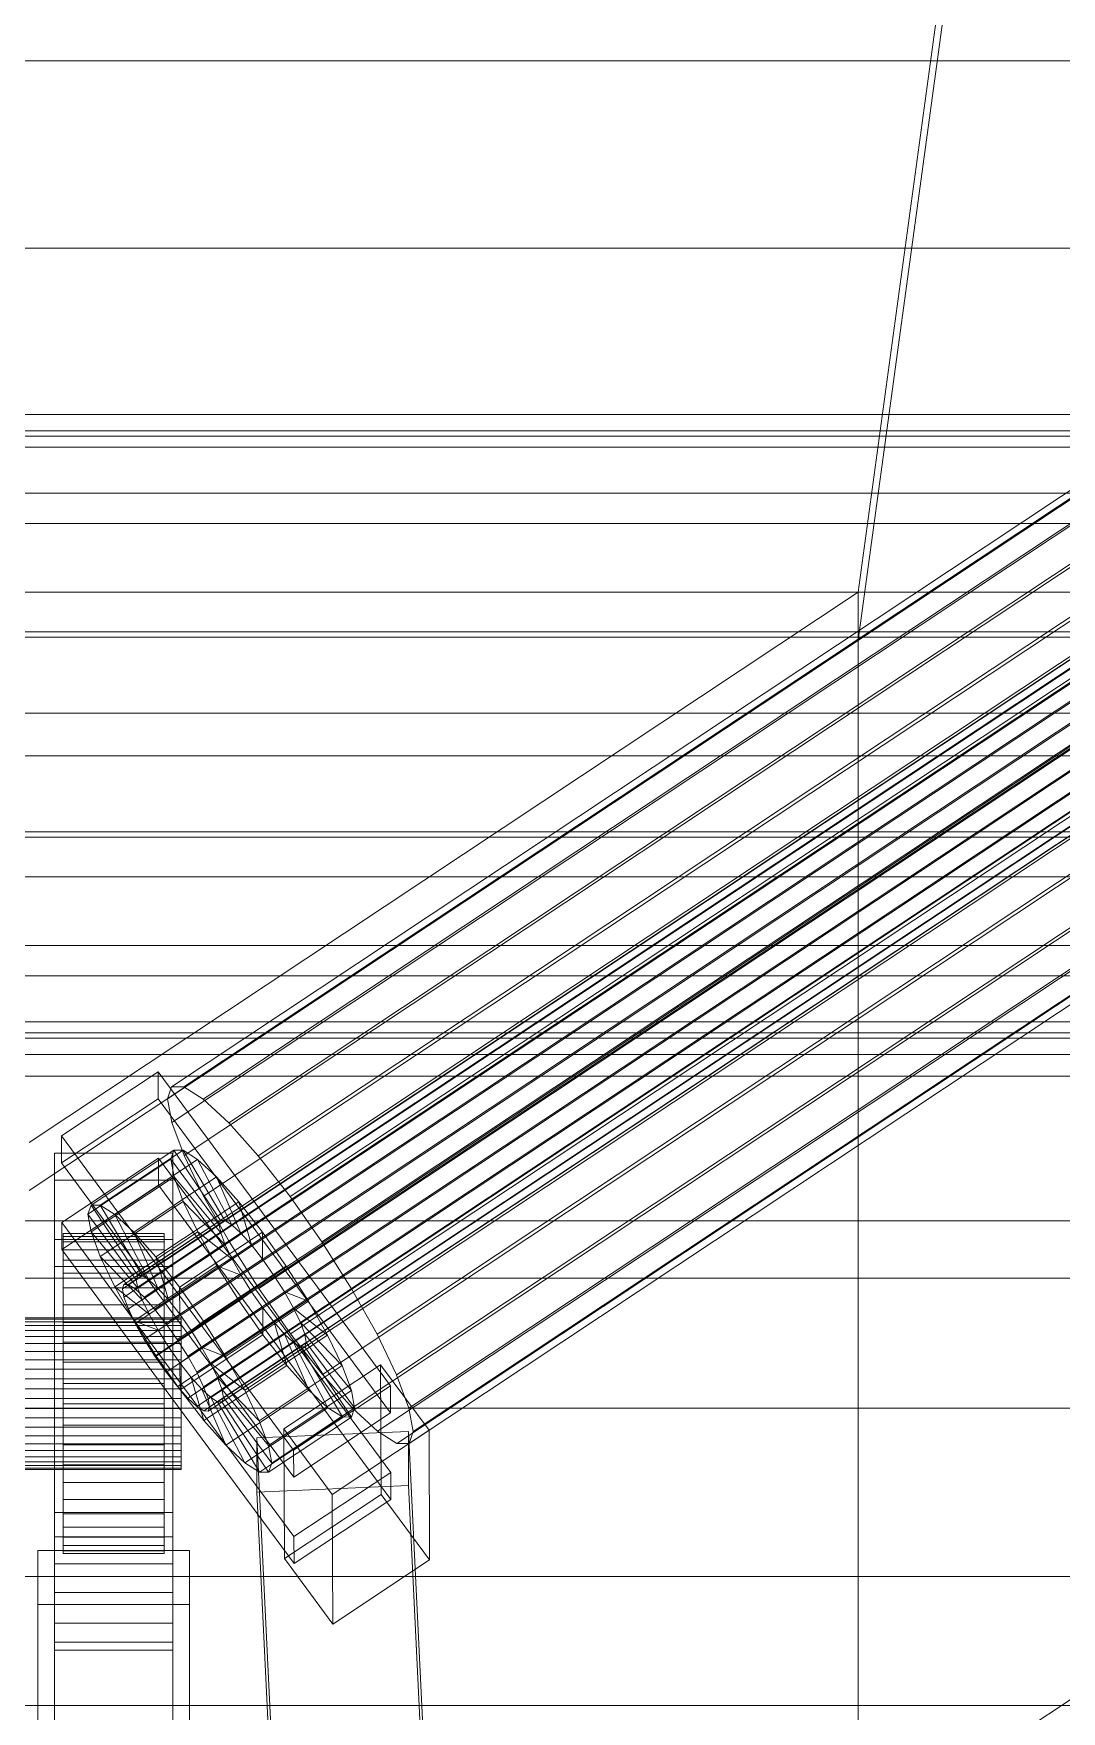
# Model space of a CAD drawing. Header units: millimetres. Extents: x -1970 to 34302, y -65268 to 6837.
# Drawn here: x 130.5 to 252.4, y -32625.7 to -32426.9 of the extents above; entities that cross this region are included whole.
import ezdxf

# ---------------------------------------------------------------- set-up
doc = ezdxf.new("R2010")
doc.units = ezdxf.units.MM
doc.layers.add('frontal_C01', color=7, linetype='Continuous', lineweight=0)
doc.layers.add('frontal_C02', color=7, linetype='Continuous', lineweight=0)

msp = doc.modelspace()

# ---------------------------------------------------------------- linework, layer by layer
at = {"layer": 'frontal_C01'}
for p, q in [((228.298, -32493.072), (250, -32333.634)), ((250, -32339.322), (228.298, -32498.76)), ((300, -32430.117), (-300, -32430.117)), ((146.383, -32553.146), (330.692, -32430.815)), ((146.872, -32551.713), (331.181, -32429.381)), ((148.32, -32551.72), (332.629, -32429.388)), ((150.629, -32553.167), (334.938, -32430.836)), ((141.045, -32575.656), (354.844, -32433.751)), ((141.218, -32575.148), (355.017, -32433.243)), ((141.224, -32576.64), (355.022, -32434.735)), ((141.731, -32575.15), (355.53, -32433.246)), ((142.549, -32575.663), (356.348, -32433.759)), ((143.617, -32576.651), (357.415, -32434.747)), ((146.887, -32555.922), (331.197, -32433.591)), ((153.641, -32555.956), (337.95, -32433.624)), ((141.742, -32578.032), (355.541, -32436.128)), ((144.861, -32578.048), (358.659, -32436.143)), ((142.565, -32579.738), (356.363, -32437.834)), ((359.995, -32437.852), (146.196, -32579.757)), ((148.35, -32559.852), (332.659, -32437.521)), ((157.152, -32559.896), (341.461, -32437.565)), ((143.635, -32581.642), (357.434, -32439.738)), ((147.533, -32581.662), (361.332, -32439.757)), ((144.881, -32583.614), (358.68, -32441.71)), ((148.779, -32583.634), (362.578, -32441.729)), ((150.672, -32564.668), (334.981, -32442.337)), ((345.231, -32442.388), (160.922, -32564.719)), ((146.218, -32585.52), (360.017, -32443.615)), ((149.85, -32585.538), (363.648, -32443.633)), ((147.554, -32587.229), (361.352, -32445.324)), ((148.798, -32588.625), (362.596, -32446.72)), ((150.672, -32587.244), (364.471, -32445.34)), ((151.191, -32588.637), (364.989, -32446.732)), ((149.865, -32589.613), (363.664, -32447.708)), ((150.683, -32590.126), (364.482, -32448.221)), ((151.196, -32590.128), (364.995, -32448.224)), ((151.369, -32589.62), (365.168, -32447.716)), ((153.694, -32570.042), (338.003, -32447.71)), ((164.693, -32570.096), (349.002, -32447.765)), ((-300, -32452.313), (300, -32452.313)), ((157.211, -32575.607), (341.52, -32453.275)), ((168.21, -32575.662), (352.519, -32453.33)), ((160.982, -32580.984), (345.291, -32458.653)), ((171.232, -32581.035), (355.541, -32458.704)), ((164.752, -32585.807), (349.061, -32463.476)), ((173.554, -32585.851), (357.863, -32463.52)), ((168.263, -32589.747), (352.572, -32467.416)), ((175.016, -32589.781), (359.326, -32467.45)), ((171.275, -32592.536), (355.584, -32470.205)), ((175.521, -32592.557), (359.83, -32470.226)), ((342.5, -32472.029), (-342.5, -32472.029)), ((173.584, -32593.983), (357.893, -32471.652)), ((175.032, -32593.991), (359.341, -32471.659)), ((342.5, -32473.945), (-342.5, -32473.945)), ((300, -32474.592), (-300, -32474.592)), ((342.5, -32475.886), (-342.5, -32475.886)), ((342.5, -32481.341), (-342.5, -32481.341)), ((342.5, -32484.927), (-342.5, -32484.927)), ((342.5, -32493.092), (-342.5, -32493.092)), ((228.298, -32493.072), (130, -32558.316)), ((228.298, -32636.423), (228.298, -32493.072)), ((228.298, -32493.072), (228.298, -32498.76)), ((-342.5, -32497.778), (342.5, -32497.778)), ((300, -32498.412), (-300, -32498.412)), ((130, -32564.003), (228.298, -32498.76)), ((228.298, -32498.76), (228.298, -32642.111)), ((342.5, -32507.408), (-342.5, -32507.408)), ((342.5, -32512.48), (-342.5, -32512.48)), ((342.5, -32522.111), (-342.5, -32522.111)), ((300, -32521.477), (-300, -32521.477)), ((342.5, -32526.797), (-342.5, -32526.797)), ((342.5, -32534.961), (-342.5, -32534.961)), ((342.5, -32538.548), (-342.5, -32538.548)), ((342.5, -32544.003), (-342.5, -32544.003)), ((342.5, -32545.944), (-342.5, -32545.944)), ((300, -32545.296), (-300, -32545.296)), ((342.5, -32547.86), (-342.5, -32547.86)), ((133.809, -32557.527), (145.277, -32549.915)), ((145.277, -32549.915), (145.289, -32553.117)), ((145.277, -32549.915), (172.809, -32587.154)), ((146.383, -32553.146), (146.872, -32551.713)), ((146.872, -32551.713), (148.32, -32551.72)), ((148.32, -32551.72), (150.629, -32553.167)), ((145.289, -32553.117), (133.821, -32560.729)), ((172.821, -32590.356), (145.289, -32553.117)), ((146.887, -32555.922), (146.383, -32553.146)), ((150.629, -32553.167), (153.641, -32555.956)), ((148.35, -32559.852), (146.887, -32555.922)), ((153.641, -32555.956), (157.152, -32559.896)), ((133.821, -32560.729), (133.809, -32557.527)), ((161.341, -32594.766), (133.809, -32557.527)), ((133, -32562.755), (133, -32559.553)), ((133, -32559.553), (147, -32559.553)), ((133, -32605.026), (133, -32559.553)), ((133.847, -32567.773), (145.315, -32560.161)), ((136.948, -32566.81), (146.777, -32560.286)), ((137.313, -32565.738), (147.143, -32559.214)), ((138.396, -32565.743), (148.226, -32559.219)), ((140.123, -32566.826), (149.953, -32560.302)), ((145.315, -32560.161), (145.327, -32563.363)), ((145.315, -32560.161), (172.847, -32597.4)), ((147.143, -32559.214), (146.777, -32560.286)), ((146.777, -32560.286), (152.513, -32568.044)), ((146.777, -32560.286), (147.155, -32562.363)), ((147, -32559.553), (147, -32562.755)), ((147, -32559.553), (147, -32605.026)), ((148.226, -32559.219), (147.143, -32559.214)), ((147.143, -32559.214), (152.686, -32567.536)), ((149.953, -32560.302), (148.226, -32559.219)), ((148.226, -32559.219), (153.199, -32567.539)), ((150.672, -32564.668), (148.35, -32559.852)), ((152.207, -32562.388), (149.953, -32560.302)), ((149.953, -32560.302), (154.017, -32568.052)), ((157.152, -32559.896), (160.922, -32564.719)), ((133.821, -32560.729), (161.353, -32597.968)), ((137.325, -32568.887), (147.155, -32562.363)), ((147.155, -32562.363), (152.692, -32569.028)), ((147.155, -32562.363), (148.249, -32565.302)), ((147, -32562.755), (133, -32562.755)), ((133, -32562.755), (133, -32608.228)), ((145.327, -32563.363), (133.859, -32570.974)), ((142.377, -32568.912), (152.207, -32562.388)), ((172.859, -32600.602), (145.327, -32563.363)), ((147, -32608.228), (147, -32562.755)), ((154.833, -32565.335), (152.207, -32562.388)), ((152.207, -32562.388), (155.085, -32569.04)), ((136.948, -32566.81), (137.313, -32565.738)), ((142.856, -32574.061), (137.313, -32565.738)), ((137.313, -32565.738), (138.396, -32565.743)), ((143.369, -32574.063), (138.396, -32565.743)), ((138.396, -32565.743), (140.123, -32566.826)), ((138.419, -32571.827), (148.249, -32565.302)), ((145.003, -32571.86), (154.833, -32565.335)), ((148.249, -32565.302), (153.21, -32570.42)), ((148.249, -32565.302), (149.985, -32568.905)), ((153.694, -32570.042), (150.672, -32564.668)), ((157.653, -32568.943), (154.833, -32565.335)), ((154.833, -32565.335), (156.329, -32570.436)), ((160.922, -32564.719), (164.693, -32570.096)), ((300, -32567.576), (-300, -32567.576)), ((133.859, -32570.974), (133.847, -32567.773)), ((161.379, -32605.012), (133.847, -32567.773)), ((142.683, -32574.568), (136.948, -32566.81)), ((137.325, -32568.887), (136.948, -32566.81)), ((144.188, -32574.576), (140.123, -32566.826)), ((140.123, -32566.826), (142.377, -32568.912)), ((152.513, -32568.044), (142.683, -32574.568)), ((152.686, -32567.536), (142.856, -32574.061)), ((153.199, -32567.539), (143.369, -32574.063)), ((154.017, -32568.052), (144.188, -32574.576)), ((152.513, -32568.044), (152.686, -32567.536)), ((152.692, -32569.028), (152.513, -32568.044)), ((152.686, -32567.536), (153.199, -32567.539)), ((153.199, -32567.539), (154.017, -32568.052)), ((154.017, -32568.052), (155.085, -32569.04)), ((133, -32573), (133, -32569.799)), ((133, -32569.799), (147, -32569.799)), ((133, -32615.272), (133, -32569.799)), ((134, -32579.084), (134, -32569.105)), ((134, -32569.105), (134, -32569.436)), ((134, -32569.105), (146, -32569.105)), ((134, -32570.066), (134, -32569.105)), ((134, -32579.241), (134, -32569.436)), ((134, -32569.436), (134, -32571.037)), ((134, -32569.436), (146, -32569.436)), ((134, -32579.54), (134, -32570.066)), ((134, -32570.066), (146, -32570.066)), ((134, -32572.254), (134, -32570.066)), ((142.862, -32575.552), (137.325, -32568.887)), ((138.419, -32571.827), (137.325, -32568.887)), ((140.156, -32575.429), (149.985, -32568.905)), ((145.255, -32575.564), (142.377, -32568.912)), ((142.377, -32568.912), (145.003, -32571.86)), ((152.692, -32569.028), (142.862, -32575.552)), ((155.085, -32569.04), (145.255, -32575.564)), ((146, -32569.436), (146, -32569.105)), ((146, -32569.105), (146, -32579.084)), ((146, -32569.105), (146, -32570.066)), ((146, -32571.037), (146, -32569.436)), ((146, -32569.436), (146, -32579.241)), ((146, -32570.066), (146, -32579.54)), ((146, -32570.066), (146, -32572.254)), ((147, -32569.799), (147, -32573)), ((147, -32569.799), (147, -32615.272)), ((157.653, -32568.943), (147.823, -32575.467)), ((149.985, -32568.905), (154.033, -32572.127)), ((149.985, -32568.905), (152.246, -32572.924)), ((153.21, -32570.42), (152.692, -32569.028)), ((157.211, -32575.607), (153.694, -32570.042)), ((155.085, -32569.04), (156.329, -32570.436)), ((157.665, -32572.145), (157.653, -32568.943)), ((160.474, -32572.965), (157.653, -32568.943)), ((164.693, -32570.096), (168.21, -32575.662)), ((133.859, -32570.974), (161.391, -32608.213)), ((134, -32579.999), (134, -32571.037)), ((134, -32571.037), (134, -32573.798)), ((134, -32571.037), (146, -32571.037)), ((134, -32580.576), (134, -32572.254)), ((134, -32572.254), (146, -32572.254)), ((134, -32575.519), (134, -32572.254)), ((143.38, -32576.945), (138.419, -32571.827)), ((140.156, -32575.429), (138.419, -32571.827)), ((153.21, -32570.42), (143.38, -32576.945)), ((154.033, -32572.127), (144.203, -32578.651)), ((146.499, -32576.96), (145.003, -32571.86)), ((145.003, -32571.86), (147.823, -32575.467)), ((146, -32573.798), (146, -32571.037)), ((146, -32571.037), (146, -32579.999)), ((146, -32572.254), (146, -32580.576)), ((146, -32572.254), (146, -32575.519)), ((156.329, -32570.436), (146.499, -32576.96)), ((147.835, -32578.669), (157.665, -32572.145)), ((154.033, -32572.127), (153.21, -32570.42)), ((155.103, -32574.031), (154.033, -32572.127)), ((156.329, -32570.436), (157.665, -32572.145)), ((157.665, -32572.145), (159.001, -32574.05)), ((147, -32573), (133, -32573)), ((133, -32573), (133, -32618.474)), ((134, -32581.307), (134, -32573.798)), ((134, -32573.798), (134, -32577.531)), ((134, -32573.798), (146, -32573.798)), ((142.416, -32579.449), (152.246, -32572.924)), ((142.856, -32574.061), (142.683, -32574.568)), ((143.369, -32574.063), (142.856, -32574.061)), ((144.188, -32574.576), (143.369, -32574.063)), ((155.103, -32574.031), (145.274, -32580.555)), ((146, -32577.531), (146, -32573.798)), ((146, -32573.798), (146, -32581.307)), ((146.872, -32695.064), (331.181, -32572.732)), ((147, -32618.474), (147, -32573)), ((159.001, -32574.05), (149.171, -32580.574)), ((150.644, -32579.49), (160.474, -32572.965)), ((152.246, -32572.924), (155.103, -32574.031)), ((152.246, -32572.924), (154.877, -32577.087)), ((156.35, -32576.003), (155.103, -32574.031)), ((160.474, -32572.965), (159.001, -32574.05)), ((159.001, -32574.05), (160.247, -32576.022)), ((163.105, -32577.128), (160.474, -32572.965)), ((134, -32582.123), (134, -32575.519)), ((134, -32575.519), (146, -32575.519)), ((134, -32579.64), (134, -32575.519)), ((144.203, -32578.651), (140.156, -32575.429)), ((142.416, -32579.449), (140.156, -32575.429)), ((141.045, -32575.656), (141.218, -32575.148)), ((141.224, -32576.64), (141.045, -32575.656)), ((141.218, -32575.148), (141.731, -32575.15)), ((141.731, -32575.15), (142.549, -32575.663)), ((142.549, -32575.663), (143.617, -32576.651)), ((142.683, -32574.568), (142.862, -32575.552)), ((142.862, -32575.552), (143.38, -32576.945)), ((145.255, -32575.564), (144.188, -32574.576)), ((146.499, -32576.96), (145.255, -32575.564)), ((146, -32575.519), (146, -32582.123)), ((146, -32575.519), (146, -32579.64)), ((156.35, -32576.003), (146.52, -32582.527)), ((147.823, -32575.467), (147.835, -32578.669)), ((147.823, -32575.467), (150.644, -32579.49)), ((160.247, -32576.022), (150.417, -32582.546)), ((154.877, -32577.087), (156.35, -32576.003)), ((157.686, -32577.908), (156.35, -32576.003)), ((160.982, -32580.984), (157.211, -32575.607)), ((163.105, -32577.128), (160.247, -32576.022)), ((160.247, -32576.022), (161.318, -32577.926)), ((168.21, -32575.662), (171.232, -32581.035)), ((134, -32583.076), (134, -32577.531)), ((134, -32577.531), (134, -32581.983)), ((134, -32577.531), (146, -32577.531)), ((141.742, -32578.032), (141.224, -32576.64)), ((142.565, -32579.738), (141.742, -32578.032)), ((143.38, -32576.945), (144.203, -32578.651)), ((143.617, -32576.651), (144.861, -32578.048)), ((144.861, -32578.048), (146.196, -32579.757)), ((145.047, -32583.612), (154.877, -32577.087)), ((146, -32581.983), (146, -32577.531)), ((146, -32577.531), (146, -32583.076)), ((147.835, -32578.669), (146.499, -32576.96)), ((157.686, -32577.908), (147.856, -32584.432)), ((161.318, -32577.926), (151.488, -32584.45)), ((153.275, -32583.653), (163.105, -32577.128)), ((154.877, -32577.087), (157.698, -32581.11)), ((157.698, -32581.11), (157.686, -32577.908)), ((159.022, -32579.617), (157.686, -32577.908)), ((165.365, -32581.148), (161.318, -32577.926)), ((161.318, -32577.926), (162.14, -32579.632)), ((165.365, -32581.148), (163.105, -32577.128)), ((-148, -32579.084), (148, -32579.084)), ((-148, -32579.241), (148, -32579.241)), ((-148, -32579.54), (148, -32579.54)), ((-148, -32579.999), (148, -32579.999)), ((134, -32579.241), (134, -32579.084)), ((146, -32579.084), (134, -32579.084)), ((134, -32579.084), (134, -32579.54)), ((134, -32579.999), (134, -32579.241)), ((146, -32579.241), (134, -32579.241)), ((146, -32579.54), (134, -32579.54)), ((134, -32579.54), (134, -32580.576)), ((134, -32584.075), (134, -32579.64)), ((134, -32579.64), (146, -32579.64)), ((134, -32584.334), (134, -32579.64)), ((134, -32581.307), (134, -32579.999)), ((146, -32579.999), (134, -32579.999)), ((145.274, -32580.555), (142.416, -32579.449)), ((145.047, -32583.612), (142.416, -32579.449)), ((143.635, -32581.642), (142.565, -32579.738)), ((144.203, -32578.651), (145.274, -32580.555)), ((146, -32579.084), (146, -32579.241)), ((146, -32579.54), (146, -32579.084)), ((146, -32579.241), (146, -32579.999)), ((146, -32580.576), (146, -32579.54)), ((146, -32579.64), (146, -32584.075)), ((146, -32579.64), (146, -32584.334)), ((146, -32579.999), (146, -32581.307)), ((146.196, -32579.757), (147.533, -32581.662)), ((149.171, -32580.574), (147.835, -32578.669)), ((148, -32579.241), (148, -32579.084)), ((148, -32579.084), (148, -32579.54)), ((148, -32579.999), (148, -32579.241)), ((148, -32579.54), (148, -32580.576)), ((148, -32581.307), (148, -32579.999)), ((149.171, -32580.574), (150.644, -32579.49)), ((159.022, -32579.617), (149.192, -32586.141)), ((150.644, -32579.49), (153.275, -32583.653)), ((162.14, -32579.632), (152.311, -32586.157)), ((160.518, -32584.718), (159.022, -32579.617)), ((160.266, -32581.013), (159.022, -32579.617)), ((167.102, -32584.75), (162.14, -32579.632)), ((162.14, -32579.632), (162.659, -32581.025)), ((-148, -32580.576), (148, -32580.576)), ((-148, -32581.307), (148, -32581.307)), ((-148, -32582.123), (148, -32582.123)), ((146, -32580.576), (134, -32580.576)), ((134, -32580.576), (134, -32582.123)), ((134, -32583.076), (134, -32581.307)), ((146, -32581.307), (134, -32581.307)), ((134, -32581.983), (134, -32585.184)), ((146, -32581.983), (134, -32581.983)), ((134, -32581.983), (134, -32586.849)), ((146, -32582.123), (134, -32582.123)), ((134, -32582.123), (134, -32584.075)), ((144.881, -32583.614), (143.635, -32581.642)), ((145.274, -32580.555), (146.52, -32582.527)), ((146, -32582.123), (146, -32580.576)), ((146, -32581.307), (146, -32583.076)), ((146, -32585.184), (146, -32581.983)), ((146, -32586.849), (146, -32581.983)), ((146, -32584.075), (146, -32582.123)), ((147.533, -32581.662), (148.779, -32583.634)), ((147.868, -32587.634), (157.698, -32581.11)), ((148, -32580.576), (148, -32582.123)), ((148, -32583.076), (148, -32581.307)), ((148, -32582.123), (148, -32584.075)), ((150.417, -32582.546), (149.171, -32580.574)), ((160.266, -32581.013), (150.436, -32587.537)), ((161.333, -32582.001), (151.503, -32588.526)), ((162.659, -32581.025), (152.829, -32587.549)), ((162.837, -32582.009), (153.008, -32588.533)), ((155.535, -32587.672), (165.365, -32581.148)), ((157.698, -32581.11), (160.518, -32584.718)), ((163.144, -32587.665), (160.266, -32581.013)), ((161.333, -32582.001), (160.266, -32581.013)), ((164.752, -32585.807), (160.982, -32580.984)), ((165.397, -32589.751), (161.333, -32582.001)), ((162.151, -32582.514), (161.333, -32582.001)), ((168.196, -32587.69), (162.659, -32581.025)), ((162.659, -32581.025), (162.837, -32582.009)), ((162.837, -32582.009), (162.664, -32582.517)), ((168.573, -32589.767), (162.837, -32582.009)), ((167.102, -32584.75), (165.365, -32581.148)), ((171.232, -32581.035), (173.554, -32585.851)), ((-148, -32583.076), (148, -32583.076)), ((-148, -32584.075), (148, -32584.075)), ((134, -32585.184), (134, -32583.076)), ((146, -32583.076), (134, -32583.076)), ((146, -32584.075), (134, -32584.075)), ((134, -32584.075), (134, -32586.298)), ((146.218, -32585.52), (144.881, -32583.614)), ((146.52, -32582.527), (145.047, -32583.612)), ((147.868, -32587.634), (145.047, -32583.612)), ((146, -32583.076), (146, -32585.184)), ((146, -32586.298), (146, -32584.075)), ((146.52, -32582.527), (147.856, -32584.432)), ((148, -32585.184), (148, -32583.076)), ((148, -32584.075), (148, -32586.298)), ((148.779, -32583.634), (149.85, -32585.538)), ((151.488, -32584.45), (150.417, -32582.546)), ((150.417, -32582.546), (153.275, -32583.653)), ((162.151, -32582.514), (152.321, -32589.038)), ((162.664, -32582.517), (152.835, -32589.041)), ((153.275, -32583.653), (155.535, -32587.672)), ((167.125, -32590.834), (162.151, -32582.514)), ((162.664, -32582.517), (162.151, -32582.514)), ((168.208, -32590.839), (162.664, -32582.517)), ((148, -32585.184), (-148, -32585.184)), ((134, -32586.298), (134, -32584.334)), ((134, -32584.334), (146, -32584.334)), ((134, -32589.283), (134, -32584.334)), ((134, -32585.184), (146, -32585.184)), ((134, -32587.489), (134, -32585.184)), ((146, -32584.334), (146, -32586.298)), ((146, -32584.334), (146, -32589.283)), ((146, -32585.184), (146, -32587.489)), ((147.554, -32587.229), (146.218, -32585.52)), ((147.856, -32584.432), (147.868, -32587.634)), ((147.856, -32584.432), (149.192, -32586.141)), ((148, -32587.489), (148, -32585.184)), ((149.192, -32586.141), (150.688, -32591.242)), ((149.192, -32586.141), (150.436, -32587.537)), ((149.85, -32585.538), (150.672, -32587.244)), ((150.688, -32591.242), (160.518, -32584.718)), ((152.311, -32586.157), (151.488, -32584.45)), ((151.488, -32584.45), (155.535, -32587.672)), ((152.829, -32587.549), (152.311, -32586.157)), ((152.311, -32586.157), (157.272, -32591.275)), ((157.272, -32591.275), (167.102, -32584.75)), ((160.19, -32592.254), (171.658, -32584.642)), ((160.518, -32584.718), (163.144, -32587.665)), ((168.263, -32589.747), (164.752, -32585.807)), ((168.196, -32587.69), (167.102, -32584.75)), ((171.658, -32584.642), (171.715, -32600.011)), ((171.658, -32584.642), (177.394, -32592.4)), ((173.554, -32585.851), (175.016, -32589.781)), ((-148, -32586.298), (148, -32586.298)), ((-148, -32587.489), (148, -32587.489)), ((146, -32586.298), (134, -32586.298)), ((134, -32586.298), (134, -32588.643)), ((134, -32587.489), (134, -32586.849)), ((134, -32586.849), (134, -32591.798)), ((134, -32586.849), (146, -32586.849)), ((134, -32589.834), (134, -32587.489)), ((146, -32587.489), (134, -32587.489)), ((146, -32588.643), (146, -32586.298)), ((146, -32591.798), (146, -32586.849)), ((146, -32586.849), (146, -32587.489)), ((146, -32587.489), (146, -32589.834)), ((148.798, -32588.625), (147.554, -32587.229)), ((150.688, -32591.242), (147.868, -32587.634)), ((148, -32586.298), (148, -32588.643)), ((148, -32589.834), (148, -32587.489)), ((150.436, -32587.537), (153.314, -32594.189)), ((150.436, -32587.537), (151.503, -32588.526)), ((150.672, -32587.244), (151.191, -32588.637)), ((153.008, -32588.533), (152.829, -32587.549)), ((152.829, -32587.549), (158.366, -32594.214)), ((153.314, -32594.189), (163.144, -32587.665)), ((155.535, -32587.672), (157.272, -32591.275)), ((158.366, -32594.214), (168.196, -32587.69)), ((172.809, -32587.154), (161.341, -32594.766)), ((163.144, -32587.665), (165.397, -32589.751)), ((168.573, -32589.767), (168.196, -32587.69)), ((172.821, -32590.356), (172.809, -32587.154)), ((300, -32589.772), (-300, -32589.772)), ((-148, -32588.643), (148, -32588.643)), ((-148, -32589.834), (148, -32589.834)), ((134, -32588.643), (134, -32589.283)), ((146, -32588.643), (134, -32588.643)), ((134, -32588.643), (134, -32590.947)), ((134, -32589.283), (146, -32589.283)), ((134, -32594.149), (134, -32589.283)), ((134, -32592.057), (134, -32589.834)), ((134, -32589.834), (134, -32591.798)), ((146, -32589.834), (134, -32589.834)), ((146, -32589.283), (146, -32588.643)), ((146, -32590.947), (146, -32588.643)), ((146, -32589.283), (146, -32594.149)), ((146, -32591.798), (146, -32589.834)), ((146, -32589.834), (146, -32592.057)), ((148, -32588.643), (148, -32590.947)), ((148, -32592.057), (148, -32589.834)), ((149.865, -32589.613), (148.798, -32588.625)), ((150.683, -32590.126), (149.865, -32589.613)), ((151.196, -32590.128), (150.683, -32590.126)), ((151.191, -32588.637), (151.369, -32589.62)), ((151.369, -32589.62), (151.196, -32590.128)), ((151.503, -32588.526), (155.567, -32596.275)), ((151.503, -32588.526), (152.321, -32589.038)), ((152.321, -32589.038), (157.295, -32597.358)), ((152.321, -32589.038), (152.835, -32589.041)), ((152.835, -32589.041), (153.008, -32588.533)), ((152.835, -32589.041), (158.378, -32597.363)), ((153.008, -32588.533), (158.743, -32596.291)), ((155.567, -32596.275), (165.397, -32589.751)), ((158.743, -32596.291), (168.573, -32589.767)), ((165.397, -32589.751), (167.125, -32590.834)), ((168.208, -32590.839), (168.573, -32589.767)), ((171.275, -32592.536), (168.263, -32589.747)), ((175.016, -32589.781), (175.521, -32592.557)), ((-148, -32590.947), (148, -32590.947)), ((-148, -32592.057), (148, -32592.057)), ((134, -32590.947), (134, -32594.149)), ((146, -32590.947), (134, -32590.947)), ((134, -32590.947), (134, -32593.056)), ((134, -32591.798), (134, -32596.492)), ((134, -32591.798), (146, -32591.798)), ((134, -32594.009), (134, -32592.057)), ((134, -32592.057), (134, -32596.492)), ((146, -32592.057), (134, -32592.057)), ((146, -32594.149), (146, -32590.947)), ((146, -32593.056), (146, -32590.947)), ((146, -32596.492), (146, -32591.798)), ((146, -32596.492), (146, -32592.057)), ((146, -32592.057), (146, -32594.009)), ((148, -32590.947), (148, -32593.056)), ((148, -32594.009), (148, -32592.057)), ((153.314, -32594.189), (150.688, -32591.242)), ((157.272, -32591.275), (158.366, -32594.214)), ((157.295, -32597.358), (167.125, -32590.834)), ((158.378, -32597.363), (168.208, -32590.839)), ((161.353, -32597.968), (172.821, -32590.356)), ((167.125, -32590.834), (168.208, -32590.839)), ((-148, -32593.056), (148, -32593.056)), ((-148, -32594.009), (148, -32594.009)), ((134, -32593.056), (134, -32598.601)), ((146, -32593.056), (134, -32593.056)), ((134, -32593.056), (134, -32594.825)), ((134, -32595.556), (134, -32594.009)), ((134, -32594.009), (134, -32600.613)), ((146, -32594.009), (134, -32594.009)), ((134, -32594.149), (146, -32594.149)), ((134, -32598.601), (134, -32594.149)), ((146, -32598.601), (146, -32593.056)), ((146, -32594.825), (146, -32593.056)), ((146, -32600.613), (146, -32594.009)), ((146, -32594.009), (146, -32595.556)), ((146, -32594.149), (146, -32598.601)), ((148, -32593.056), (148, -32594.825)), ((148, -32595.556), (148, -32594.009)), ((155.567, -32596.275), (153.314, -32594.189)), ((156.962, -32593.323), (174.943, -32592.537)), ((156.962, -32599.728), (156.962, -32593.323)), ((159.83, -32652.143), (156.962, -32593.323)), ((160.247, -32607.622), (160.19, -32592.254)), ((165.926, -32600.012), (160.19, -32592.254)), ((177.394, -32592.4), (165.926, -32600.012)), ((173.584, -32593.983), (171.275, -32592.536)), ((175.032, -32593.991), (173.584, -32593.983)), ((174.943, -32592.537), (174.943, -32598.941)), ((174.943, -32592.537), (177.811, -32651.356)), ((175.521, -32592.557), (175.032, -32593.991)), ((177.451, -32607.769), (177.394, -32592.4)), ((-148, -32594.825), (148, -32594.825)), ((-148, -32595.556), (148, -32595.556)), ((-148, -32596.132), (148, -32596.132)), ((134, -32594.825), (134, -32602.334)), ((146, -32594.825), (134, -32594.825)), ((134, -32594.825), (134, -32596.132)), ((134, -32596.592), (134, -32595.556)), ((134, -32595.556), (134, -32603.878)), ((146, -32595.556), (134, -32595.556)), ((134, -32596.132), (134, -32605.095)), ((146, -32596.132), (134, -32596.132)), ((134, -32596.132), (134, -32596.891)), ((146, -32602.334), (146, -32594.825)), ((146, -32596.132), (146, -32594.825)), ((146, -32603.878), (146, -32595.556)), ((146, -32595.556), (146, -32596.592)), ((146, -32605.095), (146, -32596.132)), ((146, -32596.891), (146, -32596.132)), ((148, -32594.825), (148, -32596.132)), ((148, -32596.592), (148, -32595.556)), ((148, -32596.132), (148, -32596.891)), ((158.366, -32594.214), (158.743, -32596.291)), ((161.341, -32594.766), (161.353, -32597.968)), ((-148, -32596.592), (148, -32596.592)), ((-148, -32596.891), (148, -32596.891)), ((-148, -32597.047), (148, -32597.047)), ((134, -32596.492), (134, -32600.613)), ((134, -32596.492), (146, -32596.492)), ((134, -32597.047), (134, -32596.592)), ((134, -32596.592), (134, -32606.066)), ((146, -32596.592), (134, -32596.592)), ((134, -32596.891), (134, -32606.696)), ((146, -32596.891), (134, -32596.891)), ((134, -32596.891), (134, -32597.047)), ((134, -32597.047), (134, -32607.027)), ((146, -32597.047), (134, -32597.047)), ((146, -32600.613), (146, -32596.492)), ((146, -32606.066), (146, -32596.592)), ((146, -32596.592), (146, -32597.047)), ((146, -32606.696), (146, -32596.891)), ((146, -32597.047), (146, -32596.891)), ((146, -32607.027), (146, -32597.047)), ((148, -32597.047), (148, -32596.592)), ((148, -32596.891), (148, -32597.047)), ((157.295, -32597.358), (155.567, -32596.275)), ((158.378, -32597.363), (157.295, -32597.358)), ((158.743, -32596.291), (158.378, -32597.363)), ((172.847, -32597.4), (161.379, -32605.012)), ((172.859, -32600.602), (172.847, -32597.4)), ((134, -32598.601), (146, -32598.601)), ((134, -32602.334), (134, -32598.601)), ((146, -32598.601), (146, -32602.334)), ((174.943, -32598.941), (156.962, -32599.728)), ((159.83, -32658.547), (156.962, -32599.728)), ((171.715, -32600.011), (160.247, -32607.622)), ((165.926, -32600.012), (165.983, -32615.38)), ((177.451, -32607.769), (171.715, -32600.011)), ((177.811, -32657.76), (174.943, -32598.941)), ((134, -32600.613), (134, -32603.878)), ((134, -32600.613), (146, -32600.613)), ((146, -32603.878), (146, -32600.613)), ((161.391, -32608.213), (172.859, -32600.602)), ((133, -32617.539), (133, -32602.171)), ((133, -32602.171), (147, -32602.171)), ((133, -32611.645), (133, -32602.171)), ((134, -32602.334), (146, -32602.334)), ((134, -32605.095), (134, -32602.334)), ((134, -32603.878), (134, -32606.066)), ((134, -32603.878), (146, -32603.878)), ((146, -32602.334), (146, -32605.095)), ((146, -32606.066), (146, -32603.878)), ((147, -32602.171), (147, -32617.539)), ((147, -32602.171), (147, -32611.645)), ((147, -32605.026), (133, -32605.026)), ((133, -32605.026), (133, -32608.228)), ((134, -32605.095), (146, -32605.095)), ((134, -32606.696), (134, -32605.095)), ((134, -32606.066), (134, -32607.027)), ((134, -32606.066), (146, -32606.066)), ((146, -32605.095), (146, -32606.696)), ((146, -32607.027), (146, -32606.066)), ((147, -32608.228), (147, -32605.026)), ((161.379, -32605.012), (161.391, -32608.213)), ((131, -32613.057), (131, -32606.653)), ((131, -32606.653), (149, -32606.653)), ((131, -32651.748), (131, -32606.653)), ((134, -32606.696), (146, -32606.696)), ((134, -32607.027), (134, -32606.696)), ((134, -32607.027), (146, -32607.027)), ((146, -32606.696), (146, -32607.027)), ((149, -32606.653), (149, -32613.057)), ((149, -32606.653), (149, -32651.748)), ((160.247, -32607.622), (165.983, -32615.38)), ((165.983, -32615.38), (177.451, -32607.769)), ((300, -32609.747), (-300, -32609.747)), ((133, -32608.228), (147, -32608.228)), ((147, -32611.645), (133, -32611.645)), ((133, -32611.645), (133, -32627.013)), ((147, -32627.013), (147, -32611.645)), ((149, -32613.057), (131, -32613.057)), ((131, -32658.151), (131, -32613.057)), ((149, -32658.151), (149, -32613.057)), ((147, -32615.272), (133, -32615.272)), ((133, -32615.272), (133, -32618.474)), ((147, -32618.474), (147, -32615.272)), ((147, -32617.539), (133, -32617.539)), ((133, -32617.539), (133, -32627.013)), ((147, -32627.013), (147, -32617.539)), ((133, -32618.474), (147, -32618.474))]:
    msp.add_line(p, q, dxfattribs=at)
at = {"layer": 'frontal_C02'}
for p, q in [((300, -32550.456), (-300, -32550.456)), ((-300, -32574.364), (300, -32574.364)), ((300, -32625.048), (-300, -32625.048))]:
    msp.add_line(p, q, dxfattribs=at)

doc.saveas('drawing.dxf')
